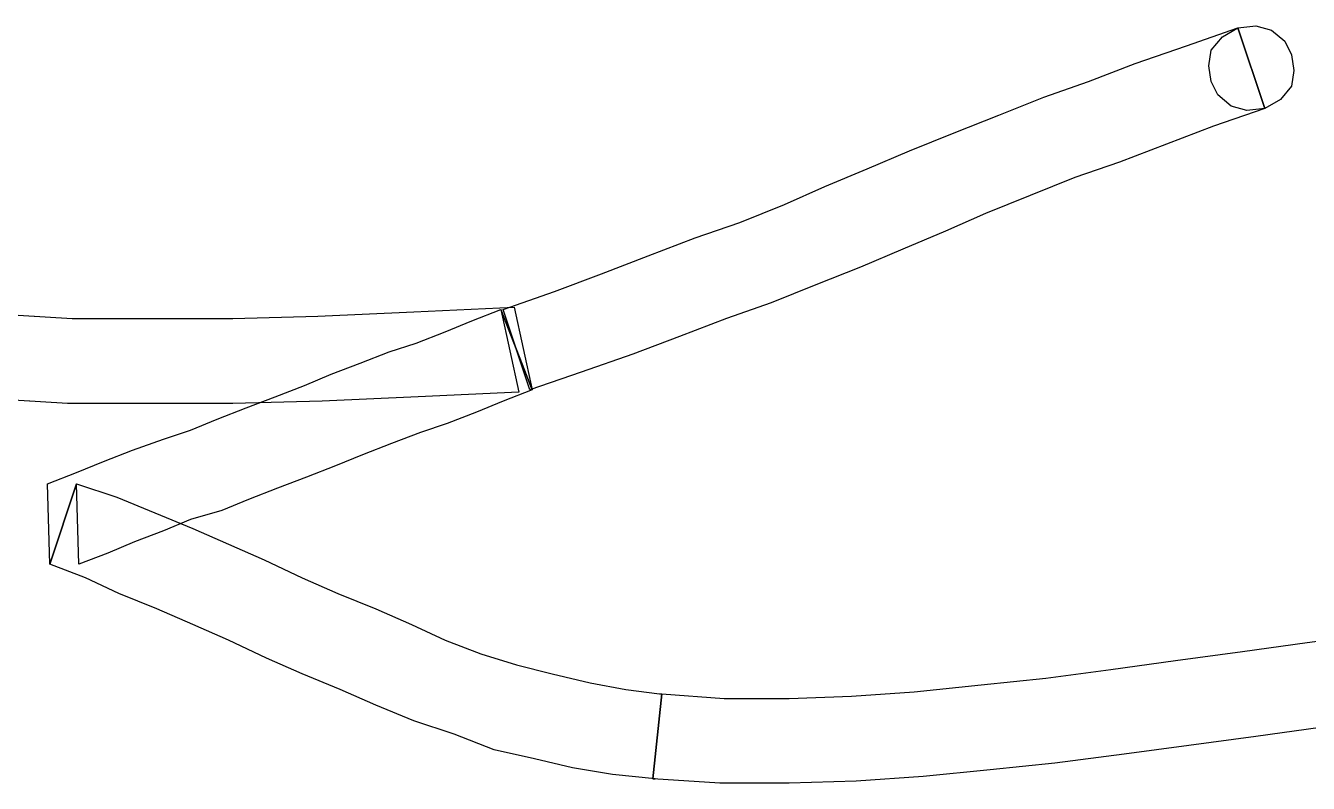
# Model space of a CAD drawing. Header units: centimetres. Extents: x 0.1 to 36.1, y 0.1 to 26.9.
# Drawn here: x 4.17 to 6.581, y 2.116 to 3.539 of the extents above; entities that cross this region are included whole.
import ezdxf

# ---------------------------------------------------------------- set-up
doc = ezdxf.new("R2010")
doc.units = ezdxf.units.CM
doc.header["$MEASUREMENT"] = 0
doc.layers.add('Layer 1', color=7, linetype='Continuous')

msp = doc.modelspace()

# ---------------------------------------------------------------- linework, layer by layer
at = {"layer": 'Layer 1'}
for points, knots in [([(5.11786, 2.85492), (5.11786, 2.85492), (5.21443, 2.88851), (5.21443, 2.88851), (5.21443, 2.88851), (5.21443, 2.88851), (5.31099, 2.92209), (5.31099, 2.92209), (5.31099, 2.92209), (5.31099, 2.92209), (5.39916, 2.95568), (5.39916, 2.95568), (5.39916, 2.95568), (5.39916, 2.95568), (5.48733, 2.98927), (5.48733, 2.98927), (5.48733, 2.98927), (5.48733, 2.98927), (5.57129, 3.01866), (5.57129, 3.01866), (5.57129, 3.01866), (5.57129, 3.01866), (5.65526, 3.05225), (5.65526, 3.05225), (5.65526, 3.05225), (5.65526, 3.05225), (5.73923, 3.08583), (5.73923, 3.08583), (5.73923, 3.08583), (5.73923, 3.08583), (5.819, 3.11942), (5.819, 3.11942), (5.819, 3.11942), (5.819, 3.11942), (5.89877, 3.15301), (5.89877, 3.15301), (5.89877, 3.15301), (5.89877, 3.15301), (5.97434, 3.18659), (5.97434, 3.18659), (5.97434, 3.18659), (5.97434, 3.18659), (6.05831, 3.22018), (6.05831, 3.22018), (6.05831, 3.22018), (6.05831, 3.22018), (6.14228, 3.25377), (6.14228, 3.25377), (6.14228, 3.25377), (6.14228, 3.25377), (6.22625, 3.28316), (6.22625, 3.28316), (6.22625, 3.28316), (6.22625, 3.28316), (6.31441, 3.31675), (6.31441, 3.31675), (6.31441, 3.31675), (6.31441, 3.31675), (6.40258, 3.35033), (6.40258, 3.35033), (6.40258, 3.35033), (6.40258, 3.35033), (6.49914, 3.38392), (6.49914, 3.38392), (6.49914, 3.38392), (6.49914, 3.38392), (6.44876, 3.53506), (6.44876, 3.53506), (6.44876, 3.53506), (6.44876, 3.53506), (6.3522, 3.50148), (6.3522, 3.50148), (6.3522, 3.50148), (6.3522, 3.50148), (6.25563, 3.46789), (6.25563, 3.46789), (6.25563, 3.46789), (6.25563, 3.46789), (6.16747, 3.4343), (6.16747, 3.4343), (6.16747, 3.4343), (6.16747, 3.4343), (6.0835, 3.40491), (6.0835, 3.40491), (6.0835, 3.40491), (6.0835, 3.40491), (5.99953, 3.37133), (5.99953, 3.37133), (5.99953, 3.37133), (5.99953, 3.37133), (5.91556, 3.33774), (5.91556, 3.33774), (5.91556, 3.33774), (5.91556, 3.33774), (5.83159, 3.30415), (5.83159, 3.30415), (5.83159, 3.30415), (5.83159, 3.30415), (5.75183, 3.27056), (5.75183, 3.27056), (5.75183, 3.27056), (5.75183, 3.27056), (5.67206, 3.23698), (5.67206, 3.23698), (5.67206, 3.23698), (5.67206, 3.23698), (5.59648, 3.20339), (5.59648, 3.20339), (5.59648, 3.20339), (5.59648, 3.20339), (5.51252, 3.1698), (5.51252, 3.1698), (5.51252, 3.1698), (5.51252, 3.1698), (5.42855, 3.14041), (5.42855, 3.14041), (5.42855, 3.14041), (5.42855, 3.14041), (5.34038, 3.10683), (5.34038, 3.10683), (5.34038, 3.10683), (5.34038, 3.10683), (5.25221, 3.07324), (5.25221, 3.07324), (5.25221, 3.07324), (5.25221, 3.07324), (5.16405, 3.03965), (5.16405, 3.03965), (5.16405, 3.03965), (5.16405, 3.03965), (5.06748, 3.00606), (5.06748, 3.00606), (5.06748, 3.00606), (5.06748, 3.00606), (5.11786, 2.85492), (5.11786, 2.85492)], [0, 0, 0, 0, 0.0294118, 0.0294118, 0.0294118, 0.0294118, 0.0588235, 0.0588235, 0.0588235, 0.0588235, 0.0882353, 0.0882353, 0.0882353, 0.0882353, 0.1176471, 0.1176471, 0.1176471, 0.1176471, 0.1470588, 0.1470588, 0.1470588, 0.1470588, 0.1764706, 0.1764706, 0.1764706, 0.1764706, 0.2058824, 0.2058824, 0.2058824, 0.2058824, 0.2352941, 0.2352941, 0.2352941, 0.2352941, 0.2647059, 0.2647059, 0.2647059, 0.2647059, 0.2941176, 0.2941176, 0.2941176, 0.2941176, 0.3235294, 0.3235294, 0.3235294, 0.3235294, 0.3529412, 0.3529412, 0.3529412, 0.3529412, 0.3823529, 0.3823529, 0.3823529, 0.3823529, 0.4117647, 0.4117647, 0.4117647, 0.4117647, 0.4411765, 0.4411765, 0.4411765, 0.4411765, 0.4705882, 0.4705882, 0.4705882, 0.4705882, 0.5, 0.5, 0.5, 0.5, 0.5294118, 0.5294118, 0.5294118, 0.5294118, 0.5588235, 0.5588235, 0.5588235, 0.5588235, 0.5882353, 0.5882353, 0.5882353, 0.5882353, 0.6176471, 0.6176471, 0.6176471, 0.6176471, 0.6470588, 0.6470588, 0.6470588, 0.6470588, 0.6764706, 0.6764706, 0.6764706, 0.6764706, 0.7058824, 0.7058824, 0.7058824, 0.7058824, 0.7352941, 0.7352941, 0.7352941, 0.7352941, 0.7647059, 0.7647059, 0.7647059, 0.7647059, 0.7941176, 0.7941176, 0.7941176, 0.7941176, 0.8235294, 0.8235294, 0.8235294, 0.8235294, 0.8529412, 0.8529412, 0.8529412, 0.8529412, 0.8823529, 0.8823529, 0.8823529, 0.8823529, 0.9117647, 0.9117647, 0.9117647, 0.9117647, 0.9411765, 0.9411765, 0.9411765, 0.9411765, 0.9705882, 0.9705882, 0.9705882, 0.9705882, 1, 1, 1, 1]), ([(6.44876, 3.53506), (6.44876, 3.53506), (6.41937, 3.51827), (6.41937, 3.51827), (6.41937, 3.51827), (6.41937, 3.51827), (6.39838, 3.49308), (6.39838, 3.49308), (6.39838, 3.49308), (6.39838, 3.49308), (6.39418, 3.46369), (6.39418, 3.46369), (6.39418, 3.46369), (6.39418, 3.46369), (6.39838, 3.4343), (6.39838, 3.4343), (6.39838, 3.4343), (6.39838, 3.4343), (6.41098, 3.40911), (6.41098, 3.40911), (6.41098, 3.40911), (6.41098, 3.40911), (6.43617, 3.38812), (6.43617, 3.38812), (6.43617, 3.38812), (6.43617, 3.38812), (6.46556, 3.37972), (6.46556, 3.37972), (6.46556, 3.37972), (6.46556, 3.37972), (6.49914, 3.38392), (6.49914, 3.38392), (6.49914, 3.38392), (6.49914, 3.38392), (6.44876, 3.53506), (6.44876, 3.53506)], [0, 0, 0, 0, 0.1111111, 0.1111111, 0.1111111, 0.1111111, 0.2222222, 0.2222222, 0.2222222, 0.2222222, 0.3333333, 0.3333333, 0.3333333, 0.3333333, 0.4444444, 0.4444444, 0.4444444, 0.4444444, 0.5555556, 0.5555556, 0.5555556, 0.5555556, 0.6666667, 0.6666667, 0.6666667, 0.6666667, 0.7777778, 0.7777778, 0.7777778, 0.7777778, 0.8888889, 0.8888889, 0.8888889, 0.8888889, 1, 1, 1, 1]), ([(6.49914, 3.38392), (6.49914, 3.38392), (6.52853, 3.40071), (6.52853, 3.40071), (6.52853, 3.40071), (6.52853, 3.40071), (6.54952, 3.4259), (6.54952, 3.4259), (6.54952, 3.4259), (6.54952, 3.4259), (6.55372, 3.45529), (6.55372, 3.45529), (6.55372, 3.45529), (6.55372, 3.45529), (6.54952, 3.48468), (6.54952, 3.48468), (6.54952, 3.48468), (6.54952, 3.48468), (6.53693, 3.50987), (6.53693, 3.50987), (6.53693, 3.50987), (6.53693, 3.50987), (6.51174, 3.53086), (6.51174, 3.53086), (6.51174, 3.53086), (6.51174, 3.53086), (6.48235, 3.53926), (6.48235, 3.53926), (6.48235, 3.53926), (6.48235, 3.53926), (6.44876, 3.53506), (6.44876, 3.53506), (6.44876, 3.53506), (6.44876, 3.53506), (6.49914, 3.38392), (6.49914, 3.38392)], [0, 0, 0, 0, 0.1111111, 0.1111111, 0.1111111, 0.1111111, 0.2222222, 0.2222222, 0.2222222, 0.2222222, 0.3333333, 0.3333333, 0.3333333, 0.3333333, 0.4444444, 0.4444444, 0.4444444, 0.4444444, 0.5555556, 0.5555556, 0.5555556, 0.5555556, 0.6666667, 0.6666667, 0.6666667, 0.6666667, 0.7777778, 0.7777778, 0.7777778, 0.7777778, 0.8888889, 0.8888889, 0.8888889, 0.8888889, 1, 1, 1, 1]), ([(5.12206, 2.85492), (5.12206, 2.85492), (5.08848, 3.01026), (5.08848, 3.01026), (5.08848, 3.01026), (5.08848, 3.01026), (4.89955, 3.00186), (4.89955, 3.00186), (4.89955, 3.00186), (4.89955, 3.00186), (4.71902, 2.99347), (4.71902, 2.99347), (4.71902, 2.99347), (4.71902, 2.99347), (4.55948, 2.98927), (4.55948, 2.98927), (4.55948, 2.98927), (4.55948, 2.98927), (4.39994, 2.98927), (4.39994, 2.98927), (4.39994, 2.98927), (4.39994, 2.98927), (4.25719, 2.98927), (4.25719, 2.98927), (4.25719, 2.98927), (4.25719, 2.98927), (4.11444, 2.99767), (4.11444, 2.99767), (4.11444, 2.99767), (4.11444, 2.99767), (3.9759, 3.00606), (3.9759, 3.00606), (3.9759, 3.00606), (3.9759, 3.00606), (3.84575, 3.01866), (3.84575, 3.01866), (3.84575, 3.01866), (3.84575, 3.01866), (3.71979, 3.03545), (3.71979, 3.03545), (3.71979, 3.03545), (3.71979, 3.03545), (3.58544, 3.05644), (3.58544, 3.05644), (3.58544, 3.05644), (3.58544, 3.05644), (3.45949, 3.08163), (3.45949, 3.08163), (3.45949, 3.08163), (3.45949, 3.08163), (3.32934, 3.11102), (3.32934, 3.11102), (3.32934, 3.11102), (3.32934, 3.11102), (3.19499, 3.14881), (3.19499, 3.14881), (3.19499, 3.14881), (3.19499, 3.14881), (3.05225, 3.18659), (3.05225, 3.18659), (3.05225, 3.18659), (3.05225, 3.18659), (2.9053, 3.22858), (2.9053, 3.22858), (2.9053, 3.22858), (2.9053, 3.22858), (2.75416, 3.27476), (2.75416, 3.27476), (2.75416, 3.27476), (2.75416, 3.27476), (2.70378, 3.11522), (2.70378, 3.11522), (2.70378, 3.11522), (2.70378, 3.11522), (2.86332, 3.06904), (2.86332, 3.06904), (2.86332, 3.06904), (2.86332, 3.06904), (3.01026, 3.02706), (3.01026, 3.02706), (3.01026, 3.02706), (3.01026, 3.02706), (3.15301, 2.98927), (3.15301, 2.98927), (3.15301, 2.98927), (3.15301, 2.98927), (3.28736, 2.95148), (3.28736, 2.95148), (3.28736, 2.95148), (3.28736, 2.95148), (3.4259, 2.92209), (3.4259, 2.92209), (3.4259, 2.92209), (3.4259, 2.92209), (3.56025, 2.8969), (3.56025, 2.8969), (3.56025, 2.8969), (3.56025, 2.8969), (3.6946, 2.87591), (3.6946, 2.87591), (3.6946, 2.87591), (3.6946, 2.87591), (3.82895, 2.85912), (3.82895, 2.85912), (3.82895, 2.85912), (3.82895, 2.85912), (3.9675, 2.84652), (3.9675, 2.84652), (3.9675, 2.84652), (3.9675, 2.84652), (4.10605, 2.83813), (4.10605, 2.83813), (4.10605, 2.83813), (4.10605, 2.83813), (4.24879, 2.82973), (4.24879, 2.82973), (4.24879, 2.82973), (4.24879, 2.82973), (4.39994, 2.82973), (4.39994, 2.82973), (4.39994, 2.82973), (4.39994, 2.82973), (4.55948, 2.82973), (4.55948, 2.82973), (4.55948, 2.82973), (4.55948, 2.82973), (4.72741, 2.83393), (4.72741, 2.83393), (4.72741, 2.83393), (4.72741, 2.83393), (4.90794, 2.84233), (4.90794, 2.84233), (4.90794, 2.84233), (4.90794, 2.84233), (5.09687, 2.85072), (5.09687, 2.85072), (5.09687, 2.85072), (5.09687, 2.85072), (5.06329, 3.00606), (5.06329, 3.00606), (5.06329, 3.00606), (5.06329, 3.00606), (5.12206, 2.85492), (5.12206, 2.85492)], [0, 0, 0, 0, 0.0277778, 0.0277778, 0.0277778, 0.0277778, 0.0555556, 0.0555556, 0.0555556, 0.0555556, 0.0833333, 0.0833333, 0.0833333, 0.0833333, 0.1111111, 0.1111111, 0.1111111, 0.1111111, 0.1388889, 0.1388889, 0.1388889, 0.1388889, 0.1666667, 0.1666667, 0.1666667, 0.1666667, 0.1944444, 0.1944444, 0.1944444, 0.1944444, 0.2222222, 0.2222222, 0.2222222, 0.2222222, 0.25, 0.25, 0.25, 0.25, 0.2777778, 0.2777778, 0.2777778, 0.2777778, 0.3055556, 0.3055556, 0.3055556, 0.3055556, 0.3333333, 0.3333333, 0.3333333, 0.3333333, 0.3611111, 0.3611111, 0.3611111, 0.3611111, 0.3888889, 0.3888889, 0.3888889, 0.3888889, 0.4166667, 0.4166667, 0.4166667, 0.4166667, 0.4444444, 0.4444444, 0.4444444, 0.4444444, 0.4722222, 0.4722222, 0.4722222, 0.4722222, 0.5, 0.5, 0.5, 0.5, 0.5277778, 0.5277778, 0.5277778, 0.5277778, 0.5555556, 0.5555556, 0.5555556, 0.5555556, 0.5833333, 0.5833333, 0.5833333, 0.5833333, 0.6111111, 0.6111111, 0.6111111, 0.6111111, 0.6388889, 0.6388889, 0.6388889, 0.6388889, 0.6666667, 0.6666667, 0.6666667, 0.6666667, 0.6944444, 0.6944444, 0.6944444, 0.6944444, 0.7222222, 0.7222222, 0.7222222, 0.7222222, 0.75, 0.75, 0.75, 0.75, 0.7777778, 0.7777778, 0.7777778, 0.7777778, 0.8055556, 0.8055556, 0.8055556, 0.8055556, 0.8333333, 0.8333333, 0.8333333, 0.8333333, 0.8611111, 0.8611111, 0.8611111, 0.8611111, 0.8888889, 0.8888889, 0.8888889, 0.8888889, 0.9166667, 0.9166667, 0.9166667, 0.9166667, 0.9444444, 0.9444444, 0.9444444, 0.9444444, 0.9722222, 0.9722222, 0.9722222, 0.9722222, 1, 1, 1, 1]), ([(4.26559, 2.67859), (4.26559, 2.67859), (4.26979, 2.52744), (4.26979, 2.52744), (4.26979, 2.52744), (4.26979, 2.52744), (4.32436, 2.54844), (4.32436, 2.54844), (4.32436, 2.54844), (4.32436, 2.54844), (4.37475, 2.56943), (4.37475, 2.56943), (4.37475, 2.56943), (4.37475, 2.56943), (4.42933, 2.59042), (4.42933, 2.59042), (4.42933, 2.59042), (4.42933, 2.59042), (4.47971, 2.61141), (4.47971, 2.61141), (4.47971, 2.61141), (4.47971, 2.61141), (4.53848, 2.62821), (4.53848, 2.62821), (4.53848, 2.62821), (4.53848, 2.62821), (4.58886, 2.6492), (4.58886, 2.6492), (4.58886, 2.6492), (4.58886, 2.6492), (4.64344, 2.67019), (4.64344, 2.67019), (4.64344, 2.67019), (4.64344, 2.67019), (4.69802, 2.69118), (4.69802, 2.69118), (4.69802, 2.69118), (4.69802, 2.69118), (4.7526, 2.71217), (4.7526, 2.71217), (4.7526, 2.71217), (4.7526, 2.71217), (4.80298, 2.73317), (4.80298, 2.73317), (4.80298, 2.73317), (4.80298, 2.73317), (4.85756, 2.75416), (4.85756, 2.75416), (4.85756, 2.75416), (4.85756, 2.75416), (4.91214, 2.77515), (4.91214, 2.77515), (4.91214, 2.77515), (4.91214, 2.77515), (4.96252, 2.79194), (4.96252, 2.79194), (4.96252, 2.79194), (4.96252, 2.79194), (5.0171, 2.81294), (5.0171, 2.81294), (5.0171, 2.81294), (5.0171, 2.81294), (5.06748, 2.83393), (5.06748, 2.83393), (5.06748, 2.83393), (5.06748, 2.83393), (5.12206, 2.85492), (5.12206, 2.85492), (5.12206, 2.85492), (5.12206, 2.85492), (5.06329, 3.00606), (5.06329, 3.00606), (5.06329, 3.00606), (5.06329, 3.00606), (5.00871, 2.98507), (5.00871, 2.98507), (5.00871, 2.98507), (5.00871, 2.98507), (4.95833, 2.96408), (4.95833, 2.96408), (4.95833, 2.96408), (4.95833, 2.96408), (4.90375, 2.94309), (4.90375, 2.94309), (4.90375, 2.94309), (4.90375, 2.94309), (4.85336, 2.92629), (4.85336, 2.92629), (4.85336, 2.92629), (4.85336, 2.92629), (4.79879, 2.9053), (4.79879, 2.9053), (4.79879, 2.9053), (4.79879, 2.9053), (4.74421, 2.88431), (4.74421, 2.88431), (4.74421, 2.88431), (4.74421, 2.88431), (4.69383, 2.86332), (4.69383, 2.86332), (4.69383, 2.86332), (4.69383, 2.86332), (4.63925, 2.84233), (4.63925, 2.84233), (4.63925, 2.84233), (4.63925, 2.84233), (4.58467, 2.82133), (4.58467, 2.82133), (4.58467, 2.82133), (4.58467, 2.82133), (4.53009, 2.80034), (4.53009, 2.80034), (4.53009, 2.80034), (4.53009, 2.80034), (4.47971, 2.77935), (4.47971, 2.77935), (4.47971, 2.77935), (4.47971, 2.77935), (4.42933, 2.76256), (4.42933, 2.76256), (4.42933, 2.76256), (4.42933, 2.76256), (4.37055, 2.74156), (4.37055, 2.74156), (4.37055, 2.74156), (4.37055, 2.74156), (4.31597, 2.72057), (4.31597, 2.72057), (4.31597, 2.72057), (4.31597, 2.72057), (4.26559, 2.69958), (4.26559, 2.69958), (4.26559, 2.69958), (4.26559, 2.69958), (4.21101, 2.67859), (4.21101, 2.67859), (4.21101, 2.67859), (4.21101, 2.67859), (4.21521, 2.52744), (4.21521, 2.52744), (4.21521, 2.52744), (4.21521, 2.52744), (4.26559, 2.67859), (4.26559, 2.67859)], [0, 0, 0, 0, 0.0277778, 0.0277778, 0.0277778, 0.0277778, 0.0555556, 0.0555556, 0.0555556, 0.0555556, 0.0833333, 0.0833333, 0.0833333, 0.0833333, 0.1111111, 0.1111111, 0.1111111, 0.1111111, 0.1388889, 0.1388889, 0.1388889, 0.1388889, 0.1666667, 0.1666667, 0.1666667, 0.1666667, 0.1944444, 0.1944444, 0.1944444, 0.1944444, 0.2222222, 0.2222222, 0.2222222, 0.2222222, 0.25, 0.25, 0.25, 0.25, 0.2777778, 0.2777778, 0.2777778, 0.2777778, 0.3055556, 0.3055556, 0.3055556, 0.3055556, 0.3333333, 0.3333333, 0.3333333, 0.3333333, 0.3611111, 0.3611111, 0.3611111, 0.3611111, 0.3888889, 0.3888889, 0.3888889, 0.3888889, 0.4166667, 0.4166667, 0.4166667, 0.4166667, 0.4444444, 0.4444444, 0.4444444, 0.4444444, 0.4722222, 0.4722222, 0.4722222, 0.4722222, 0.5, 0.5, 0.5, 0.5, 0.5277778, 0.5277778, 0.5277778, 0.5277778, 0.5555556, 0.5555556, 0.5555556, 0.5555556, 0.5833333, 0.5833333, 0.5833333, 0.5833333, 0.6111111, 0.6111111, 0.6111111, 0.6111111, 0.6388889, 0.6388889, 0.6388889, 0.6388889, 0.6666667, 0.6666667, 0.6666667, 0.6666667, 0.6944444, 0.6944444, 0.6944444, 0.6944444, 0.7222222, 0.7222222, 0.7222222, 0.7222222, 0.75, 0.75, 0.75, 0.75, 0.7777778, 0.7777778, 0.7777778, 0.7777778, 0.8055556, 0.8055556, 0.8055556, 0.8055556, 0.8333333, 0.8333333, 0.8333333, 0.8333333, 0.8611111, 0.8611111, 0.8611111, 0.8611111, 0.8888889, 0.8888889, 0.8888889, 0.8888889, 0.9166667, 0.9166667, 0.9166667, 0.9166667, 0.9444444, 0.9444444, 0.9444444, 0.9444444, 0.9722222, 0.9722222, 0.9722222, 0.9722222, 1, 1, 1, 1]), ([(5.36557, 2.28394), (5.36557, 2.28394), (5.36137, 2.28394), (5.36137, 2.28394), (5.36137, 2.28394), (5.36137, 2.28394), (5.2984, 2.29233), (5.2984, 2.29233), (5.2984, 2.29233), (5.2984, 2.29233), (5.23122, 2.30493), (5.23122, 2.30493), (5.23122, 2.30493), (5.23122, 2.30493), (5.15985, 2.32172), (5.15985, 2.32172), (5.15985, 2.32172), (5.15985, 2.32172), (5.09267, 2.33852), (5.09267, 2.33852), (5.09267, 2.33852), (5.09267, 2.33852), (5.0255, 2.35951), (5.0255, 2.35951), (5.0255, 2.35951), (5.0255, 2.35951), (4.95833, 2.3847), (4.95833, 2.3847), (4.95833, 2.3847), (4.95833, 2.3847), (4.89535, 2.41409), (4.89535, 2.41409), (4.89535, 2.41409), (4.89535, 2.41409), (4.82817, 2.44348), (4.82817, 2.44348), (4.82817, 2.44348), (4.82817, 2.44348), (4.7568, 2.47286), (4.7568, 2.47286), (4.7568, 2.47286), (4.7568, 2.47286), (4.68963, 2.50225), (4.68963, 2.50225), (4.68963, 2.50225), (4.68963, 2.50225), (4.61825, 2.53584), (4.61825, 2.53584), (4.61825, 2.53584), (4.61825, 2.53584), (4.55108, 2.56523), (4.55108, 2.56523), (4.55108, 2.56523), (4.55108, 2.56523), (4.4839, 2.59462), (4.4839, 2.59462), (4.4839, 2.59462), (4.4839, 2.59462), (4.41253, 2.62401), (4.41253, 2.62401), (4.41253, 2.62401), (4.41253, 2.62401), (4.34116, 2.6534), (4.34116, 2.6534), (4.34116, 2.6534), (4.34116, 2.6534), (4.26559, 2.67859), (4.26559, 2.67859), (4.26559, 2.67859), (4.26559, 2.67859), (4.21521, 2.52744), (4.21521, 2.52744), (4.21521, 2.52744), (4.21521, 2.52744), (4.28238, 2.50225), (4.28238, 2.50225), (4.28238, 2.50225), (4.28238, 2.50225), (4.34536, 2.47286), (4.34536, 2.47286), (4.34536, 2.47286), (4.34536, 2.47286), (4.41673, 2.44348), (4.41673, 2.44348), (4.41673, 2.44348), (4.41673, 2.44348), (4.4839, 2.41409), (4.4839, 2.41409), (4.4839, 2.41409), (4.4839, 2.41409), (4.55108, 2.3847), (4.55108, 2.3847), (4.55108, 2.3847), (4.55108, 2.3847), (4.62245, 2.35111), (4.62245, 2.35111), (4.62245, 2.35111), (4.62245, 2.35111), (4.68963, 2.32172), (4.68963, 2.32172), (4.68963, 2.32172), (4.68963, 2.32172), (4.761, 2.29233), (4.761, 2.29233), (4.761, 2.29233), (4.761, 2.29233), (4.82817, 2.26294), (4.82817, 2.26294), (4.82817, 2.26294), (4.82817, 2.26294), (4.89955, 2.23356), (4.89955, 2.23356), (4.89955, 2.23356), (4.89955, 2.23356), (4.97512, 2.20836), (4.97512, 2.20836), (4.97512, 2.20836), (4.97512, 2.20836), (5.05069, 2.17898), (5.05069, 2.17898), (5.05069, 2.17898), (5.05069, 2.17898), (5.12626, 2.16218), (5.12626, 2.16218), (5.12626, 2.16218), (5.12626, 2.16218), (5.19763, 2.14539), (5.19763, 2.14539), (5.19763, 2.14539), (5.19763, 2.14539), (5.27321, 2.13279), (5.27321, 2.13279), (5.27321, 2.13279), (5.27321, 2.13279), (5.35298, 2.1244), (5.35298, 2.1244), (5.35298, 2.1244), (5.35298, 2.1244), (5.34878, 2.1244), (5.34878, 2.1244), (5.34878, 2.1244), (5.34878, 2.1244), (5.36557, 2.28394), (5.36557, 2.28394)], [0, 0, 0, 0, 0.0277778, 0.0277778, 0.0277778, 0.0277778, 0.0555556, 0.0555556, 0.0555556, 0.0555556, 0.0833333, 0.0833333, 0.0833333, 0.0833333, 0.1111111, 0.1111111, 0.1111111, 0.1111111, 0.1388889, 0.1388889, 0.1388889, 0.1388889, 0.1666667, 0.1666667, 0.1666667, 0.1666667, 0.1944444, 0.1944444, 0.1944444, 0.1944444, 0.2222222, 0.2222222, 0.2222222, 0.2222222, 0.25, 0.25, 0.25, 0.25, 0.2777778, 0.2777778, 0.2777778, 0.2777778, 0.3055556, 0.3055556, 0.3055556, 0.3055556, 0.3333333, 0.3333333, 0.3333333, 0.3333333, 0.3611111, 0.3611111, 0.3611111, 0.3611111, 0.3888889, 0.3888889, 0.3888889, 0.3888889, 0.4166667, 0.4166667, 0.4166667, 0.4166667, 0.4444444, 0.4444444, 0.4444444, 0.4444444, 0.4722222, 0.4722222, 0.4722222, 0.4722222, 0.5, 0.5, 0.5, 0.5, 0.5277778, 0.5277778, 0.5277778, 0.5277778, 0.5555556, 0.5555556, 0.5555556, 0.5555556, 0.5833333, 0.5833333, 0.5833333, 0.5833333, 0.6111111, 0.6111111, 0.6111111, 0.6111111, 0.6388889, 0.6388889, 0.6388889, 0.6388889, 0.6666667, 0.6666667, 0.6666667, 0.6666667, 0.6944444, 0.6944444, 0.6944444, 0.6944444, 0.7222222, 0.7222222, 0.7222222, 0.7222222, 0.75, 0.75, 0.75, 0.75, 0.7777778, 0.7777778, 0.7777778, 0.7777778, 0.8055556, 0.8055556, 0.8055556, 0.8055556, 0.8333333, 0.8333333, 0.8333333, 0.8333333, 0.8611111, 0.8611111, 0.8611111, 0.8611111, 0.8888889, 0.8888889, 0.8888889, 0.8888889, 0.9166667, 0.9166667, 0.9166667, 0.9166667, 0.9444444, 0.9444444, 0.9444444, 0.9444444, 0.9722222, 0.9722222, 0.9722222, 0.9722222, 1, 1, 1, 1]), ([(7.33463, 2.41829), (7.33463, 2.41829), (7.33463, 2.41829), (7.33463, 2.41829), (7.33463, 2.41829), (7.33463, 2.41829), (7.20867, 2.42248), (7.20867, 2.42248), (7.20867, 2.42248), (7.20867, 2.42248), (7.08692, 2.42248), (7.08692, 2.42248), (7.08692, 2.42248), (7.08692, 2.42248), (6.95677, 2.41829), (6.95677, 2.41829), (6.95677, 2.41829), (6.95677, 2.41829), (6.83082, 2.40989), (6.83082, 2.40989), (6.83082, 2.40989), (6.83082, 2.40989), (6.70906, 2.39729), (6.70906, 2.39729), (6.70906, 2.39729), (6.70906, 2.39729), (6.57891, 2.3805), (6.57891, 2.3805), (6.57891, 2.3805), (6.57891, 2.3805), (6.45716, 2.36371), (6.45716, 2.36371), (6.45716, 2.36371), (6.45716, 2.36371), (6.33121, 2.34691), (6.33121, 2.34691), (6.33121, 2.34691), (6.33121, 2.34691), (6.20945, 2.33012), (6.20945, 2.33012), (6.20945, 2.33012), (6.20945, 2.33012), (6.0877, 2.31333), (6.0877, 2.31333), (6.0877, 2.31333), (6.0877, 2.31333), (5.96594, 2.30073), (5.96594, 2.30073), (5.96594, 2.30073), (5.96594, 2.30073), (5.83999, 2.28813), (5.83999, 2.28813), (5.83999, 2.28813), (5.83999, 2.28813), (5.72244, 2.27974), (5.72244, 2.27974), (5.72244, 2.27974), (5.72244, 2.27974), (5.60488, 2.27554), (5.60488, 2.27554), (5.60488, 2.27554), (5.60488, 2.27554), (5.48313, 2.27554), (5.48313, 2.27554), (5.48313, 2.27554), (5.48313, 2.27554), (5.36557, 2.28394), (5.36557, 2.28394), (5.36557, 2.28394), (5.36557, 2.28394), (5.34878, 2.1244), (5.34878, 2.1244), (5.34878, 2.1244), (5.34878, 2.1244), (5.47473, 2.116), (5.47473, 2.116), (5.47473, 2.116), (5.47473, 2.116), (5.60488, 2.116), (5.60488, 2.116), (5.60488, 2.116), (5.60488, 2.116), (5.73083, 2.1202), (5.73083, 2.1202), (5.73083, 2.1202), (5.73083, 2.1202), (5.85679, 2.12859), (5.85679, 2.12859), (5.85679, 2.12859), (5.85679, 2.12859), (5.98274, 2.14119), (5.98274, 2.14119), (5.98274, 2.14119), (5.98274, 2.14119), (6.10449, 2.15379), (6.10449, 2.15379), (6.10449, 2.15379), (6.10449, 2.15379), (6.23464, 2.17058), (6.23464, 2.17058), (6.23464, 2.17058), (6.23464, 2.17058), (6.3564, 2.18737), (6.3564, 2.18737), (6.3564, 2.18737), (6.3564, 2.18737), (6.48235, 2.20417), (6.48235, 2.20417), (6.48235, 2.20417), (6.48235, 2.20417), (6.6041, 2.22096), (6.6041, 2.22096), (6.6041, 2.22096), (6.6041, 2.22096), (6.72586, 2.23775), (6.72586, 2.23775), (6.72586, 2.23775), (6.72586, 2.23775), (6.84761, 2.25035), (6.84761, 2.25035), (6.84761, 2.25035), (6.84761, 2.25035), (6.96517, 2.25875), (6.96517, 2.25875), (6.96517, 2.25875), (6.96517, 2.25875), (7.08692, 2.26294), (7.08692, 2.26294), (7.08692, 2.26294), (7.08692, 2.26294), (7.20867, 2.26294), (7.20867, 2.26294), (7.20867, 2.26294), (7.20867, 2.26294), (7.32623, 2.25875), (7.32623, 2.25875), (7.32623, 2.25875), (7.32623, 2.25875), (7.32623, 2.25875), (7.32623, 2.25875), (7.32623, 2.25875), (7.32623, 2.25875), (7.33463, 2.41829), (7.33463, 2.41829)], [0, 0, 0, 0, 0.0277778, 0.0277778, 0.0277778, 0.0277778, 0.0555556, 0.0555556, 0.0555556, 0.0555556, 0.0833333, 0.0833333, 0.0833333, 0.0833333, 0.1111111, 0.1111111, 0.1111111, 0.1111111, 0.1388889, 0.1388889, 0.1388889, 0.1388889, 0.1666667, 0.1666667, 0.1666667, 0.1666667, 0.1944444, 0.1944444, 0.1944444, 0.1944444, 0.2222222, 0.2222222, 0.2222222, 0.2222222, 0.25, 0.25, 0.25, 0.25, 0.2777778, 0.2777778, 0.2777778, 0.2777778, 0.3055556, 0.3055556, 0.3055556, 0.3055556, 0.3333333, 0.3333333, 0.3333333, 0.3333333, 0.3611111, 0.3611111, 0.3611111, 0.3611111, 0.3888889, 0.3888889, 0.3888889, 0.3888889, 0.4166667, 0.4166667, 0.4166667, 0.4166667, 0.4444444, 0.4444444, 0.4444444, 0.4444444, 0.4722222, 0.4722222, 0.4722222, 0.4722222, 0.5, 0.5, 0.5, 0.5, 0.5277778, 0.5277778, 0.5277778, 0.5277778, 0.5555556, 0.5555556, 0.5555556, 0.5555556, 0.5833333, 0.5833333, 0.5833333, 0.5833333, 0.6111111, 0.6111111, 0.6111111, 0.6111111, 0.6388889, 0.6388889, 0.6388889, 0.6388889, 0.6666667, 0.6666667, 0.6666667, 0.6666667, 0.6944444, 0.6944444, 0.6944444, 0.6944444, 0.7222222, 0.7222222, 0.7222222, 0.7222222, 0.75, 0.75, 0.75, 0.75, 0.7777778, 0.7777778, 0.7777778, 0.7777778, 0.8055556, 0.8055556, 0.8055556, 0.8055556, 0.8333333, 0.8333333, 0.8333333, 0.8333333, 0.8611111, 0.8611111, 0.8611111, 0.8611111, 0.8888889, 0.8888889, 0.8888889, 0.8888889, 0.9166667, 0.9166667, 0.9166667, 0.9166667, 0.9444444, 0.9444444, 0.9444444, 0.9444444, 0.9722222, 0.9722222, 0.9722222, 0.9722222, 1, 1, 1, 1])]:
    msp.add_open_spline(points, degree=3, knots=knots, dxfattribs=at)

doc.saveas('drawing.dxf')
